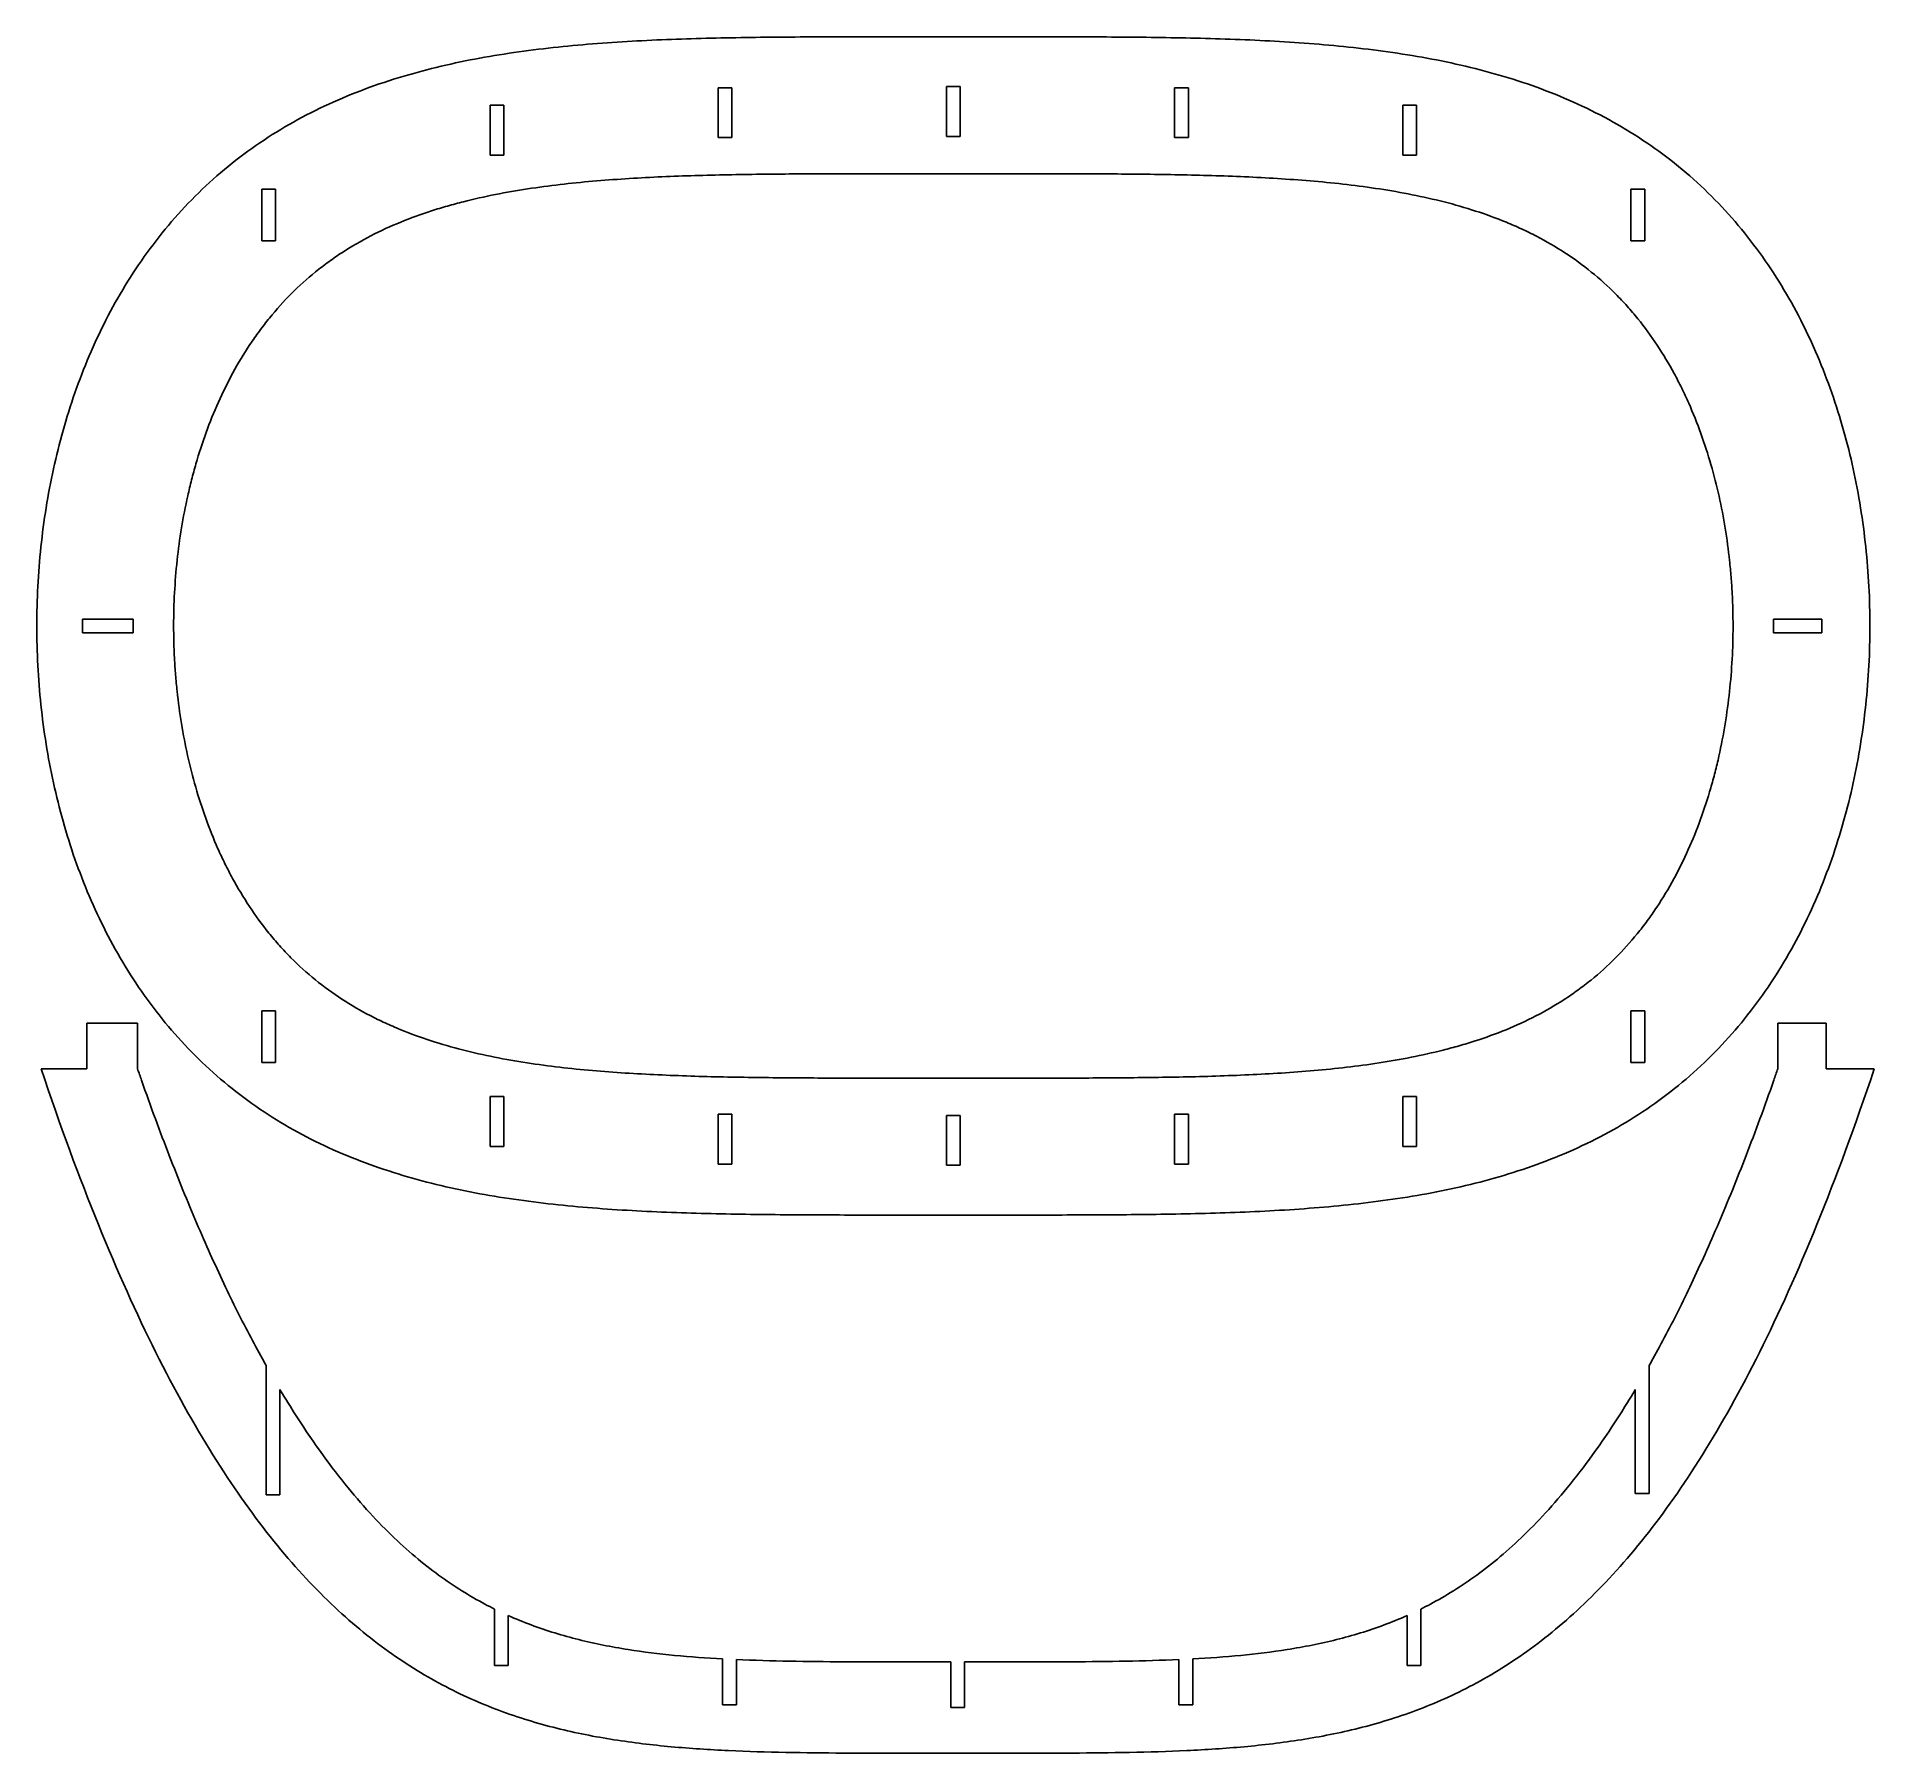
# Model space of a CAD drawing. Header units: millimetres. Extents: x 30 to 432, y 13 to 389.
import ezdxf

# ---------------------------------------------------------------- set-up
doc = ezdxf.new("R2010")
doc.units = ezdxf.units.MM

msp = doc.modelspace()

# ---------------------------------------------------------------- linework, layer by layer
at = {"color": 5, "linetype": 'Continuous', "lineweight": 25}
for p, q in [((182.11, 377.72), (179.11, 377.72)), ((179.11, 377.72), (179.11, 366.81)), ((182.11, 366.81), (182.11, 377.72)), ((232.11, 377.97), (229.11, 377.97)), ((229.11, 377.97), (229.11, 367.06)), ((232.11, 367.06), (232.11, 377.97)), ((282.11, 377.72), (279.11, 377.72)), ((279.11, 377.72), (279.11, 366.81)), ((282.11, 366.81), (282.11, 377.72)), ((132.11, 373.89), (129.11, 373.89)), ((129.11, 373.89), (129.11, 362.92)), ((132.11, 362.92), (132.11, 373.89)), ((332.11, 373.89), (329.11, 373.89)), ((329.11, 373.89), (329.11, 362.92)), ((332.11, 362.92), (332.11, 373.89)), ((179.11, 366.81), (182.11, 366.81)), ((229.11, 367.06), (232.11, 367.06)), ((279.11, 366.81), (282.11, 366.81)), ((129.11, 362.92), (132.11, 362.92)), ((329.11, 362.92), (332.11, 362.92)), ((82.11, 355.47), (79.11, 355.47)), ((79.11, 355.47), (79.11, 344.14)), ((82.11, 344.14), (82.11, 355.47)), ((382.11, 355.47), (379.11, 355.47)), ((379.11, 355.47), (379.11, 344.14)), ((382.11, 344.14), (382.11, 355.47)), ((79.11, 344.14), (82.11, 344.14)), ((379.11, 344.14), (382.11, 344.14)), ((50.88, 261.28), (39.76, 261.28)), ((39.76, 261.28), (39.76, 258.28)), ((39.76, 258.28), (50.88, 258.28)), ((50.88, 258.28), (50.88, 261.28)), ((420.91, 261.28), (410.34, 261.28)), ((410.34, 261.28), (410.34, 258.28)), ((410.34, 258.28), (420.91, 258.28)), ((420.91, 258.28), (420.91, 261.28)), ((82.11, 175.42), (79.11, 175.42)), ((79.11, 175.42), (79.11, 164.09)), ((82.11, 164.09), (82.11, 175.42)), ((382.11, 175.42), (379.11, 175.42)), ((379.11, 175.42), (379.11, 164.09)), ((382.11, 164.09), (382.11, 175.42)), ((40.71, 162.75), (40.71, 172.75)), ((40.71, 172.75), (51.83, 172.75)), ((51.83, 172.75), (51.83, 162.75)), ((411.29, 172.75), (411.29, 162.75)), ((421.86, 172.75), (411.29, 172.75)), ((421.86, 172.75), (421.86, 162.75)), ((30.71, 162.75), (40.71, 162.75)), ((79.11, 164.09), (82.11, 164.09)), ((379.11, 164.09), (382.11, 164.09)), ((421.86, 162.75), (432.42, 162.75)), ((132.11, 156.64), (129.11, 156.64)), ((129.11, 156.64), (129.11, 145.67)), ((132.11, 145.67), (132.11, 156.64)), ((332.11, 156.64), (329.11, 156.64)), ((329.11, 156.64), (329.11, 145.67)), ((332.11, 145.67), (332.11, 156.64)), ((182.11, 152.76), (179.11, 152.76)), ((179.11, 152.76), (179.11, 141.84)), ((182.11, 141.84), (182.11, 152.76)), ((232.11, 152.5), (229.11, 152.5)), ((229.11, 152.5), (229.11, 141.59)), ((232.11, 141.59), (232.11, 152.5)), ((282.11, 152.76), (279.11, 152.76)), ((279.11, 152.76), (279.11, 141.84)), ((282.11, 141.84), (282.11, 152.76)), ((129.11, 145.67), (132.11, 145.67)), ((329.11, 145.67), (332.11, 145.67)), ((179.11, 141.84), (182.11, 141.84)), ((229.11, 141.59), (232.11, 141.59)), ((279.11, 141.84), (282.11, 141.84)), ((80.06, 97.61), (80.06, 69.41)), ((383.06, 69.7), (383.06, 97.61)), ((83.06, 69.41), (83.06, 92.43)), ((380.06, 92.43), (380.06, 69.7)), ((80.06, 69.41), (83.06, 69.41)), ((380.06, 69.7), (383.06, 69.7)), ((130.06, 44.35), (130.06, 31.97)), ((333.06, 31.97), (333.06, 44.35)), ((133.06, 31.97), (133.06, 42.94)), ((330.06, 42.94), (330.06, 31.97)), ((180.06, 33.43), (180.06, 23.33)), ((183.06, 23.33), (183.06, 33.28)), ((230.06, 32.75), (230.06, 22.75)), ((233.06, 22.75), (233.06, 32.75)), ((280.06, 23.33), (280.06, 33.28)), ((283.06, 33.43), (283.06, 23.33)), ((130.06, 31.97), (133.06, 31.97)), ((330.06, 31.97), (333.06, 31.97)), ((180.06, 23.33), (183.06, 23.33)), ((230.06, 22.75), (233.06, 22.75)), ((283.06, 23.33), (280.06, 23.33))]:
    msp.add_line(p, q, dxfattribs=at)
for points, knots in [([(230.61, 388.88), (224.83, 388.88), (219.06, 388.88), (207.5, 388.87), (201.72, 388.86), (190.16, 388.79), (184.38, 388.72), (172.83, 388.46), (167.05, 388.27), (155.51, 387.66), (149.75, 387.23), (138.25, 386.03), (132.52, 385.24), (121.16, 383.15), (115.52, 381.84), (104.45, 378.54), (99.01, 376.54), (91.13, 372.92), (88.55, 371.61), (83.51, 368.79), (81.05, 367.27), (76.27, 364.02), (73.95, 362.3), (69.47, 358.64), (67.32, 356.72), (61.11, 350.66), (57.33, 346.26), (50.56, 336.9), (47.55, 331.95), (42.29, 321.66), (40.03, 316.32), (36.22, 305.41), (34.66, 299.84), (32.19, 288.55), (31.27, 282.83), (30.06, 271.34), (29.76, 265.56), (29.76, 254), (30.06, 248.23), (31.27, 236.73), (32.19, 231.02), (34.66, 219.73), (36.22, 214.15), (40.03, 203.24), (42.29, 197.91), (47.55, 187.62), (50.56, 182.66), (57.33, 173.3), (61.11, 168.9), (67.32, 162.85), (69.47, 160.92), (73.95, 157.27), (76.27, 155.54), (81.05, 152.29), (83.51, 150.78), (88.55, 147.95), (91.13, 146.64), (99.01, 143.03), (104.45, 141.03), (115.52, 137.72), (121.16, 136.41), (132.52, 134.32), (138.25, 133.54), (149.75, 132.33), (155.51, 131.91), (167.05, 131.3), (172.83, 131.1), (184.38, 130.84), (190.16, 130.78), (201.72, 130.7), (213.28, 130.68), (224.83, 130.68), (230.61, 130.68)], [0, 0, 0, 0, 0.03125, 0.03125, 0.0625, 0.0625, 0.09375, 0.09375, 0.125, 0.125, 0.15625, 0.15625, 0.1875, 0.1875, 0.21875, 0.21875, 0.25, 0.25, 0.265625, 0.265625, 0.28125, 0.28125, 0.296875, 0.296875, 0.3125, 0.3125, 0.34375, 0.34375, 0.375, 0.375, 0.40625, 0.40625, 0.4375, 0.4375, 0.46875, 0.46875, 0.5, 0.5, 0.53125, 0.53125, 0.5625, 0.5625, 0.59375, 0.59375, 0.625, 0.625, 0.65625, 0.65625, 0.6875, 0.6875, 0.703125, 0.703125, 0.71875, 0.71875, 0.734375, 0.734375, 0.75, 0.75, 0.78125, 0.78125, 0.8125, 0.8125, 0.84375, 0.84375, 0.875, 0.875, 0.90625, 0.90625, 0.9375, 0.9375, 0.96875, 1, 1, 1, 1]), ([(230.61, 388.88), (236.39, 388.88), (242.17, 388.88), (253.73, 388.87), (259.51, 388.86), (271.06, 388.79), (276.84, 388.72), (288.4, 388.46), (294.17, 388.27), (305.71, 387.66), (311.48, 387.23), (322.97, 386.03), (328.7, 385.24), (340.07, 383.15), (345.71, 381.84), (356.78, 378.54), (362.22, 376.54), (370.09, 372.92), (372.67, 371.61), (377.71, 368.79), (380.17, 367.27), (384.96, 364.02), (387.28, 362.3), (391.75, 358.64), (393.91, 356.72), (400.11, 350.66), (403.89, 346.26), (410.67, 336.9), (413.67, 331.95), (418.93, 321.66), (421.19, 316.32), (425.01, 305.41), (426.57, 299.84), (429.04, 288.55), (429.95, 282.83), (431.17, 271.34), (431.47, 265.56), (431.47, 254), (431.17, 248.23), (429.95, 236.73), (429.04, 231.02), (426.57, 219.73), (425.01, 214.15), (421.19, 203.24), (418.93, 197.91), (413.67, 187.62), (410.67, 182.66), (403.89, 173.3), (400.11, 168.9), (393.91, 162.85), (391.75, 160.92), (387.28, 157.27), (384.96, 155.54), (380.17, 152.29), (377.71, 150.78), (372.67, 147.95), (370.09, 146.64), (362.22, 143.03), (356.78, 141.03), (345.71, 137.72), (340.07, 136.41), (328.7, 134.32), (322.97, 133.54), (311.48, 132.33), (305.71, 131.91), (294.17, 131.3), (288.4, 131.1), (276.84, 130.84), (271.06, 130.78), (259.51, 130.7), (247.95, 130.68), (236.39, 130.68), (230.61, 130.68)], [0, 0, 0, 0, 0.03125, 0.03125, 0.0625, 0.0625, 0.09375, 0.09375, 0.125, 0.125, 0.15625, 0.15625, 0.1875, 0.1875, 0.21875, 0.21875, 0.25, 0.25, 0.265625, 0.265625, 0.28125, 0.28125, 0.296875, 0.296875, 0.3125, 0.3125, 0.34375, 0.34375, 0.375, 0.375, 0.40625, 0.40625, 0.4375, 0.4375, 0.46875, 0.46875, 0.5, 0.5, 0.53125, 0.53125, 0.5625, 0.5625, 0.59375, 0.59375, 0.625, 0.625, 0.65625, 0.65625, 0.6875, 0.6875, 0.703125, 0.703125, 0.71875, 0.71875, 0.734375, 0.734375, 0.75, 0.75, 0.78125, 0.78125, 0.8125, 0.8125, 0.84375, 0.84375, 0.875, 0.875, 0.90625, 0.90625, 0.9375, 0.9375, 0.96875, 1, 1, 1, 1]), ([(230.61, 160.68), (225.82, 160.68), (221.02, 160.68), (211.43, 160.69), (206.63, 160.69), (197.04, 160.73), (192.24, 160.76), (182.65, 160.89), (177.86, 160.98), (168.28, 161.29), (163.49, 161.5), (153.92, 162.11), (149.13, 162.52), (141.97, 163.36), (139.58, 163.68), (134.81, 164.41), (132.44, 164.82), (125.38, 166.23), (120.73, 167.39), (113.9, 169.6), (111.64, 170.42), (108.3, 171.79), (107.2, 172.28), (105, 173.29), (103.91, 173.82), (98.55, 176.61), (94.53, 179.21), (88.95, 183.74), (87.17, 185.35), (84.61, 187.93), (83.77, 188.81), (82.16, 190.62), (81.37, 191.54), (77.59, 196.22), (74.96, 200.23), (72.09, 205.52), (71.54, 206.59), (70.47, 208.76), (69.95, 209.86), (68.48, 213.17), (67.59, 215.4), (65.16, 222.14), (63.86, 226.72), (61.79, 236), (61.02, 240.7), (60.39, 246.66), (60.28, 247.86), (60.08, 250.26), (60.01, 251.46), (59.82, 255.07), (59.75, 257.47), (59.76, 264.66), (60.01, 269.42), (61.03, 278.9), (61.79, 283.61), (63.11, 289.47), (63.39, 290.64), (63.98, 292.97), (64.3, 294.14), (65.31, 297.62), (66.05, 299.9), (68.51, 306.66), (70.44, 311.03), (73.89, 317.35), (75.13, 319.41), (77.14, 322.44), (77.83, 323.43), (79.26, 325.37), (79.99, 326.32), (83.77, 330.97), (87.13, 334.36), (91.8, 338.14), (92.76, 338.87), (94.72, 340.29), (95.72, 340.98), (98.76, 342.95), (100.85, 344.16), (107.24, 347.46), (111.69, 349.25), (117.43, 351.11), (118.59, 351.46), (120.91, 352.12), (122.07, 352.44), (125.57, 353.32), (127.91, 353.85), (134.95, 355.24), (139.68, 355.94), (149.17, 357.05), (153.93, 357.45), (163.48, 358.07), (168.26, 358.28), (177.85, 358.58), (182.65, 358.68), (192.24, 358.8), (197.04, 358.84), (206.63, 358.87), (211.43, 358.88), (221.02, 358.88), (225.82, 358.88), (230.61, 358.88)], [0, 0, 0, 0, 0.03125, 0.03125, 0.0625, 0.0625, 0.09375, 0.09375, 0.125, 0.125, 0.15625, 0.15625, 0.1875, 0.1875, 0.203125, 0.203125, 0.21875, 0.21875, 0.25, 0.25, 0.265625, 0.265625, 0.273438, 0.273438, 0.28125, 0.28125, 0.3125, 0.3125, 0.328125, 0.328125, 0.335938, 0.335938, 0.34375, 0.34375, 0.375, 0.375, 0.382813, 0.382813, 0.390625, 0.390625, 0.40625, 0.40625, 0.4375, 0.4375, 0.46875, 0.46875, 0.476563, 0.476563, 0.484375, 0.484375, 0.5, 0.5, 0.53125, 0.53125, 0.5625, 0.5625, 0.570313, 0.570313, 0.578125, 0.578125, 0.59375, 0.59375, 0.625, 0.625, 0.640625, 0.640625, 0.648438, 0.648438, 0.65625, 0.65625, 0.6875, 0.6875, 0.695313, 0.695313, 0.703125, 0.703125, 0.71875, 0.71875, 0.75, 0.75, 0.757813, 0.757813, 0.765625, 0.765625, 0.78125, 0.78125, 0.8125, 0.8125, 0.84375, 0.84375, 0.875, 0.875, 0.90625, 0.90625, 0.9375, 0.9375, 0.96875, 0.96875, 1, 1, 1, 1]), ([(230.61, 358.88), (235.41, 358.88), (240.21, 358.88), (249.8, 358.88), (254.6, 358.87), (264.19, 358.84), (268.98, 358.8), (278.57, 358.68), (283.37, 358.58), (292.95, 358.28), (297.74, 358.07), (307.31, 357.45), (312.09, 357.05), (319.26, 356.21), (321.65, 355.89), (326.42, 355.16), (328.79, 354.74), (335.85, 353.34), (340.5, 352.18), (347.33, 349.96), (349.58, 349.14), (352.92, 347.77), (354.03, 347.29), (356.23, 346.27), (357.32, 345.74), (362.68, 342.96), (366.7, 340.35), (372.28, 335.82), (374.06, 334.21), (376.62, 331.63), (377.46, 330.75), (379.07, 328.94), (379.85, 328.03), (383.63, 323.35), (386.26, 319.34), (389.14, 314.04), (389.69, 312.97), (390.76, 310.8), (391.27, 309.7), (392.74, 306.39), (393.63, 304.16), (396.06, 297.42), (397.37, 292.85), (399.44, 283.57), (400.2, 278.86), (400.84, 272.9), (400.95, 271.7), (401.14, 269.3), (401.22, 268.1), (401.41, 264.49), (401.47, 262.09), (401.47, 254.91), (401.21, 250.14), (400.19, 240.67), (399.43, 235.95), (398.12, 230.1), (397.84, 228.93), (397.24, 226.59), (396.92, 225.42), (395.92, 221.95), (395.17, 219.66), (392.72, 212.9), (390.78, 208.53), (387.34, 202.22), (386.1, 200.15), (384.09, 197.13), (383.39, 196.13), (381.97, 194.19), (381.23, 193.24), (377.45, 188.59), (374.09, 185.21), (369.42, 181.43), (368.47, 180.69), (366.51, 179.27), (365.5, 178.58), (362.46, 176.61), (360.38, 175.41), (353.99, 172.11), (349.54, 170.31), (343.79, 168.46), (342.63, 168.11), (340.31, 167.44), (339.15, 167.13), (335.65, 166.24), (333.31, 165.72), (326.27, 164.33), (321.54, 163.62), (312.06, 162.52), (307.3, 162.11), (297.75, 161.5), (292.96, 161.29), (283.37, 160.98), (278.57, 160.89), (268.98, 160.76), (264.19, 160.73), (254.59, 160.69), (249.8, 160.69), (240.21, 160.68), (235.41, 160.68), (230.61, 160.68)], [0, 0, 0, 0, 0.03125, 0.03125, 0.0625, 0.0625, 0.09375, 0.09375, 0.125, 0.125, 0.15625, 0.15625, 0.1875, 0.1875, 0.203125, 0.203125, 0.21875, 0.21875, 0.25, 0.25, 0.265625, 0.265625, 0.273437, 0.273437, 0.28125, 0.28125, 0.3125, 0.3125, 0.328125, 0.328125, 0.335937, 0.335937, 0.34375, 0.34375, 0.375, 0.375, 0.382812, 0.382812, 0.390625, 0.390625, 0.40625, 0.40625, 0.4375, 0.4375, 0.46875, 0.46875, 0.476562, 0.476562, 0.484375, 0.484375, 0.5, 0.5, 0.53125, 0.53125, 0.5625, 0.5625, 0.570312, 0.570312, 0.578125, 0.578125, 0.59375, 0.59375, 0.625, 0.625, 0.640625, 0.640625, 0.648437, 0.648437, 0.65625, 0.65625, 0.6875, 0.6875, 0.695312, 0.695312, 0.703125, 0.703125, 0.71875, 0.71875, 0.75, 0.75, 0.757812, 0.757812, 0.765625, 0.765625, 0.78125, 0.78125, 0.8125, 0.8125, 0.84375, 0.84375, 0.875, 0.875, 0.90625, 0.90625, 0.9375, 0.9375, 0.96875, 0.96875, 1, 1, 1, 1]), ([(51.83, 162.75), (52.13, 161.9), (53.43, 158.15), (55.75, 151.7), (58.78, 143.68), (62.79, 133.55), (67.79, 121.88), (73.71, 109.38), (77.79, 101.67), (79.89, 97.91), (80.06, 97.61)], [0.04192101, 0.04192101, 0.04192101, 0.04192101, 0.04402532, 0.05126302, 0.05850071, 0.0657384, 0.08021379, 0.09468918, 0.10916456, 0.11041713, 0.11041713, 0.11041713, 0.11041713]), ([(383.06, 97.61), (383.23, 97.91), (385.34, 101.67), (389.41, 109.38), (395.34, 121.88), (400.33, 133.55), (404.35, 143.68), (407.37, 151.7), (409.69, 158.15), (411, 161.9), (411.29, 162.75)], [0.88958287, 0.88958287, 0.88958287, 0.88958287, 0.89083544, 0.90531082, 0.91978621, 0.9342616, 0.94149929, 0.94873698, 0.95597468, 0.95807899, 0.95807899, 0.95807899, 0.95807899]), ([(83.06, 92.43), (83.82, 91.16), (88.41, 83.64), (96.66, 71.97), (107.48, 60.08), (117.86, 51.39), (125.29, 46.79), (129.36, 44.7), (130.06, 44.35)], [0.1179208, 0.1179208, 0.1179208, 0.1179208, 0.1236399, 0.1525907, 0.1815415, 0.2104923, 0.239443, 0.2454336, 0.2454336, 0.2454336, 0.2454336]), ([(333.06, 44.35), (333.76, 44.7), (337.83, 46.79), (345.27, 51.39), (355.65, 60.08), (366.46, 71.97), (374.72, 83.64), (379.3, 91.16), (380.06, 92.43)], [0.7545664, 0.7545664, 0.7545664, 0.7545664, 0.760557, 0.7895077, 0.8184585, 0.8474093, 0.8763601, 0.8820792, 0.8820792, 0.8820792, 0.8820792]), ([(133.06, 42.94), (134.74, 42.18), (139.83, 40.11), (148.47, 37.48), (162.2, 34.76), (172.94, 33.81), (180.06, 33.43)], [0.254004, 0.254004, 0.254004, 0.254004, 0.2683938, 0.2973446, 0.3262954, 0.3787637, 0.3787637, 0.3787637, 0.3787637]), ([(283.06, 33.43), (290.18, 33.81), (300.92, 34.76), (314.65, 37.48), (323.3, 40.11), (328.38, 42.18), (330.06, 42.94)], [0.6212363, 0.6212363, 0.6212363, 0.6212363, 0.6737046, 0.7026554, 0.7316062, 0.745996, 0.745996, 0.745996, 0.745996]), ([(183.06, 33.28), (190.72, 32.94), (206.25, 32.73), (222.19, 32.75), (230.06, 32.75)], [0.3861045, 0.3861045, 0.3861045, 0.3861045, 0.4420985, 0.4965406, 0.4965406, 0.4965406, 0.4965406]), ([(233.06, 32.75), (240.93, 32.75), (256.88, 32.73), (272.41, 32.94), (280.06, 33.28)], [0.5034594, 0.5034594, 0.5034594, 0.5034594, 0.5579015, 0.6138955, 0.6138955, 0.6138955, 0.6138955])]:
    msp.add_open_spline(points, degree=3, knots=knots, dxfattribs=at)
msp.add_open_spline([(30.71, 162.75), (34.89, 150.25), (43.26, 127.59), (55.81, 99.78), (68.37, 77.35), (80.92, 59.55), (93.47, 45.71), (106.03, 35.18), (118.58, 27.4), (131.13, 21.83), (143.69, 18.02), (156.24, 15.55), (168.79, 14.07), (181.35, 13.26), (193.9, 12.89), (206.46, 12.77), (219.01, 12.75), (231.56, 12.75), (244.12, 12.75), (256.67, 12.77), (269.22, 12.89), (281.78, 13.26), (294.33, 14.07), (306.88, 15.55), (319.44, 18.02), (331.99, 21.83), (344.54, 27.4), (357.1, 35.18), (369.65, 45.71), (382.21, 59.55), (394.76, 77.35), (407.31, 99.78), (419.87, 127.59), (428.23, 150.25), (432.42, 162.75)], degree=3, dxfattribs=at)

doc.saveas('drawing.dxf')
